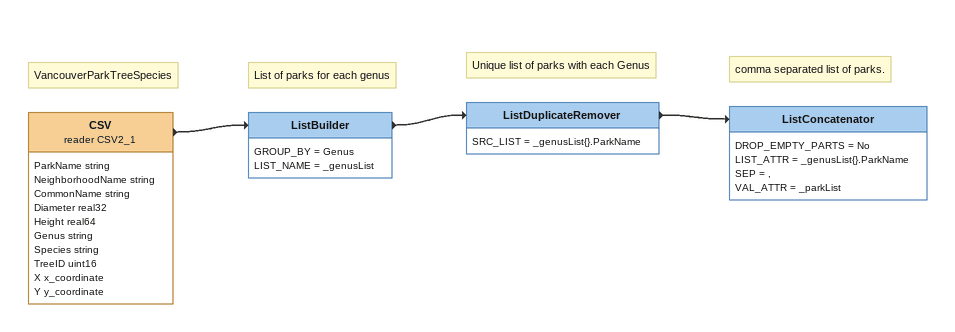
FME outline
Note: VancouverParkTreeSpecies
CSV (reader CSV2_1)
    attributes: ParkName string, NeighborhoodName string, CommonName string, Diameter real32, Height real64, Genus string, Species string, TreeID uint16, X x_coordinate, Y y_coordinate
    -> ListBuilder
Note: List of parks for each genus
ListBuilder
    GROUP_BY = Genus
    LIST_NAME = _genusList
    -> ListDuplicateRemover
Note: Unique list of parks with each Genus
ListDuplicateRemover
    SRC_LIST = _genusList{}.ParkName
    -> ListConcatenator
Note: comma separated list of parks.
ListConcatenator
    DROP_EMPTY_PARTS = No
    LIST_ATTR = _genusList{}.ParkName
    SEP = ,
    VAL_ATTR = _parkList
